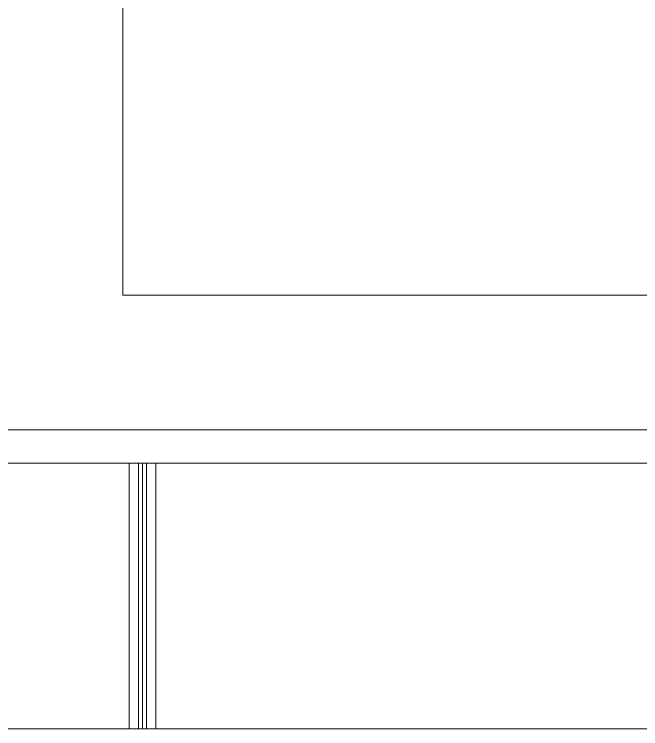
# Model space of a CAD drawing. Extents: x -234346 to 58427, y -132654 to -82394.
# Drawn here: x -61208 to -60743, y -99495 to -98964 of the extents above; entities that cross this region are included whole.
import ezdxf

# ---------------------------------------------------------------- set-up
doc = ezdxf.new("R2010")
doc.units = 0
doc.header["$LTSCALE"] = 8
for name, color, linetype, lineweight in [('72_EGR_EQP_TAG', 9, 'Continuous', 5), ('LOADING', 9, 'Continuous', 5), ('Walls', 9, 'Continuous', 5)]:
    doc.layers.add(name, color=color, linetype=linetype, lineweight=lineweight)
doc.layers.add('TME-NON MEDICAL FURNITURE', color=9, linetype='Continuous')

# ---------------------------------------------------------------- blocks, each defined once
blk = doc.blocks.new('GF21008-P')
at = {"layer": 'LOADING'}
for p, q in [((-0.77088, 0), (0.79062, 0)), ((0, -0.1974), (0, 0)), ((0.00691, -0.1974), (0.00691, 0)), ((0.00987, -0.1974), (0.00987, 0)), ((0.01283, -0.1974), (0.01283, 0)), ((0.01974, -0.1974), (0.01974, 0)), ((-0.7767, -0.1974), (0.79645, -0.1974))]:
    blk.add_line(p, q, dxfattribs=at)
blk = doc.blocks.new('1stF')
at = {"layer": 'Walls', "color": 9}
for p, q in [((-61127.12, -99172.61, 0.1), (-61127.12, -98022.61, 0.1)), ((-61127.12, -99172.61, 0.1), (-59902.34, -99172.61, 0.1)), ((-63531.91, -99272.61, 0.1), (-59902.34, -99272.61, 0.1))]:
    blk.add_line(p, q, dxfattribs=at)
at = {"layer": 'TME-NON MEDICAL FURNITURE', "color": 9, "xscale": 1000, "yscale": 1000, "zscale": 1000}
blk.add_blockref('GF21008-P', (-61122.27, -99297.3), dxfattribs=at)

msp = doc.modelspace()

# ---------------------------------------------------------------- block references
at = {"layer": '72_EGR_EQP_TAG'}
msp.add_blockref('1stF', (0, 0), dxfattribs=at)

doc.saveas('drawing.dxf')
